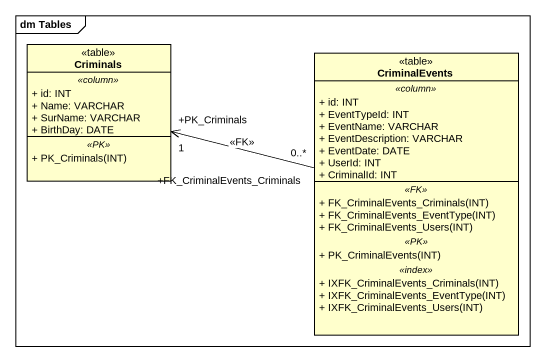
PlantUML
@startuml
mainframe dm Tables
hide circle
hide empty members
skinparam classAttributeIconSize 0
class Criminals <<table>> {
  .. <<column>> ..
  + id: INT
  + Name: VARCHAR
  + SurName: VARCHAR
  + BirthDay: DATE
  .. <<PK>> ..
  + PK_Criminals(INT)
}
class CriminalEvents <<table>> {
  .. <<column>> ..
  + id: INT
  + EventTypeId: INT
  + EventName: VARCHAR
  + EventDescription: VARCHAR
  + EventDate: DATE
  + UserId: INT
  + CriminalId: INT
  .. <<FK>> ..
  + FK_CriminalEvents_Criminals(INT)
  + FK_CriminalEvents_EventType(INT)
  + FK_CriminalEvents_Users(INT)
  .. <<PK>> ..
  + PK_CriminalEvents(INT)
  .. <<index>> ..
  + IXFK_CriminalEvents_Criminals(INT)
  + IXFK_CriminalEvents_EventType(INT)
  + IXFK_CriminalEvents_Users(INT)
}
CriminalEvents "+FK_CriminalEvents_Criminals\n0..*" -left-> "+PK_Criminals\n1" Criminals : <<FK>>
@enduml
